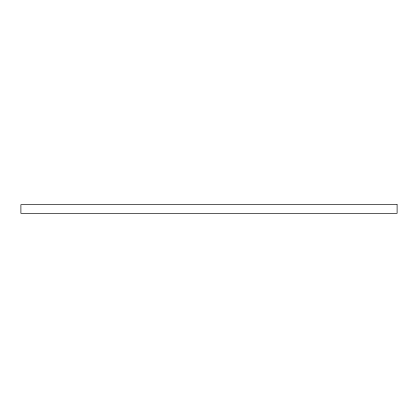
<?xml version="1.0" encoding="UTF-8"?>
<svg xmlns="http://www.w3.org/2000/svg" width="418" height="418" viewBox="0 0 418 418"><rect width="100%" height="100%" fill="white"/><g stroke="black" fill="none" stroke-linecap="round" stroke-linejoin="round"><path stroke-width="0.63" d="M397.1 204.674L20.9 204.674L20.9 213.326L397.1 213.326L397.1 204.674"/></g></svg>
